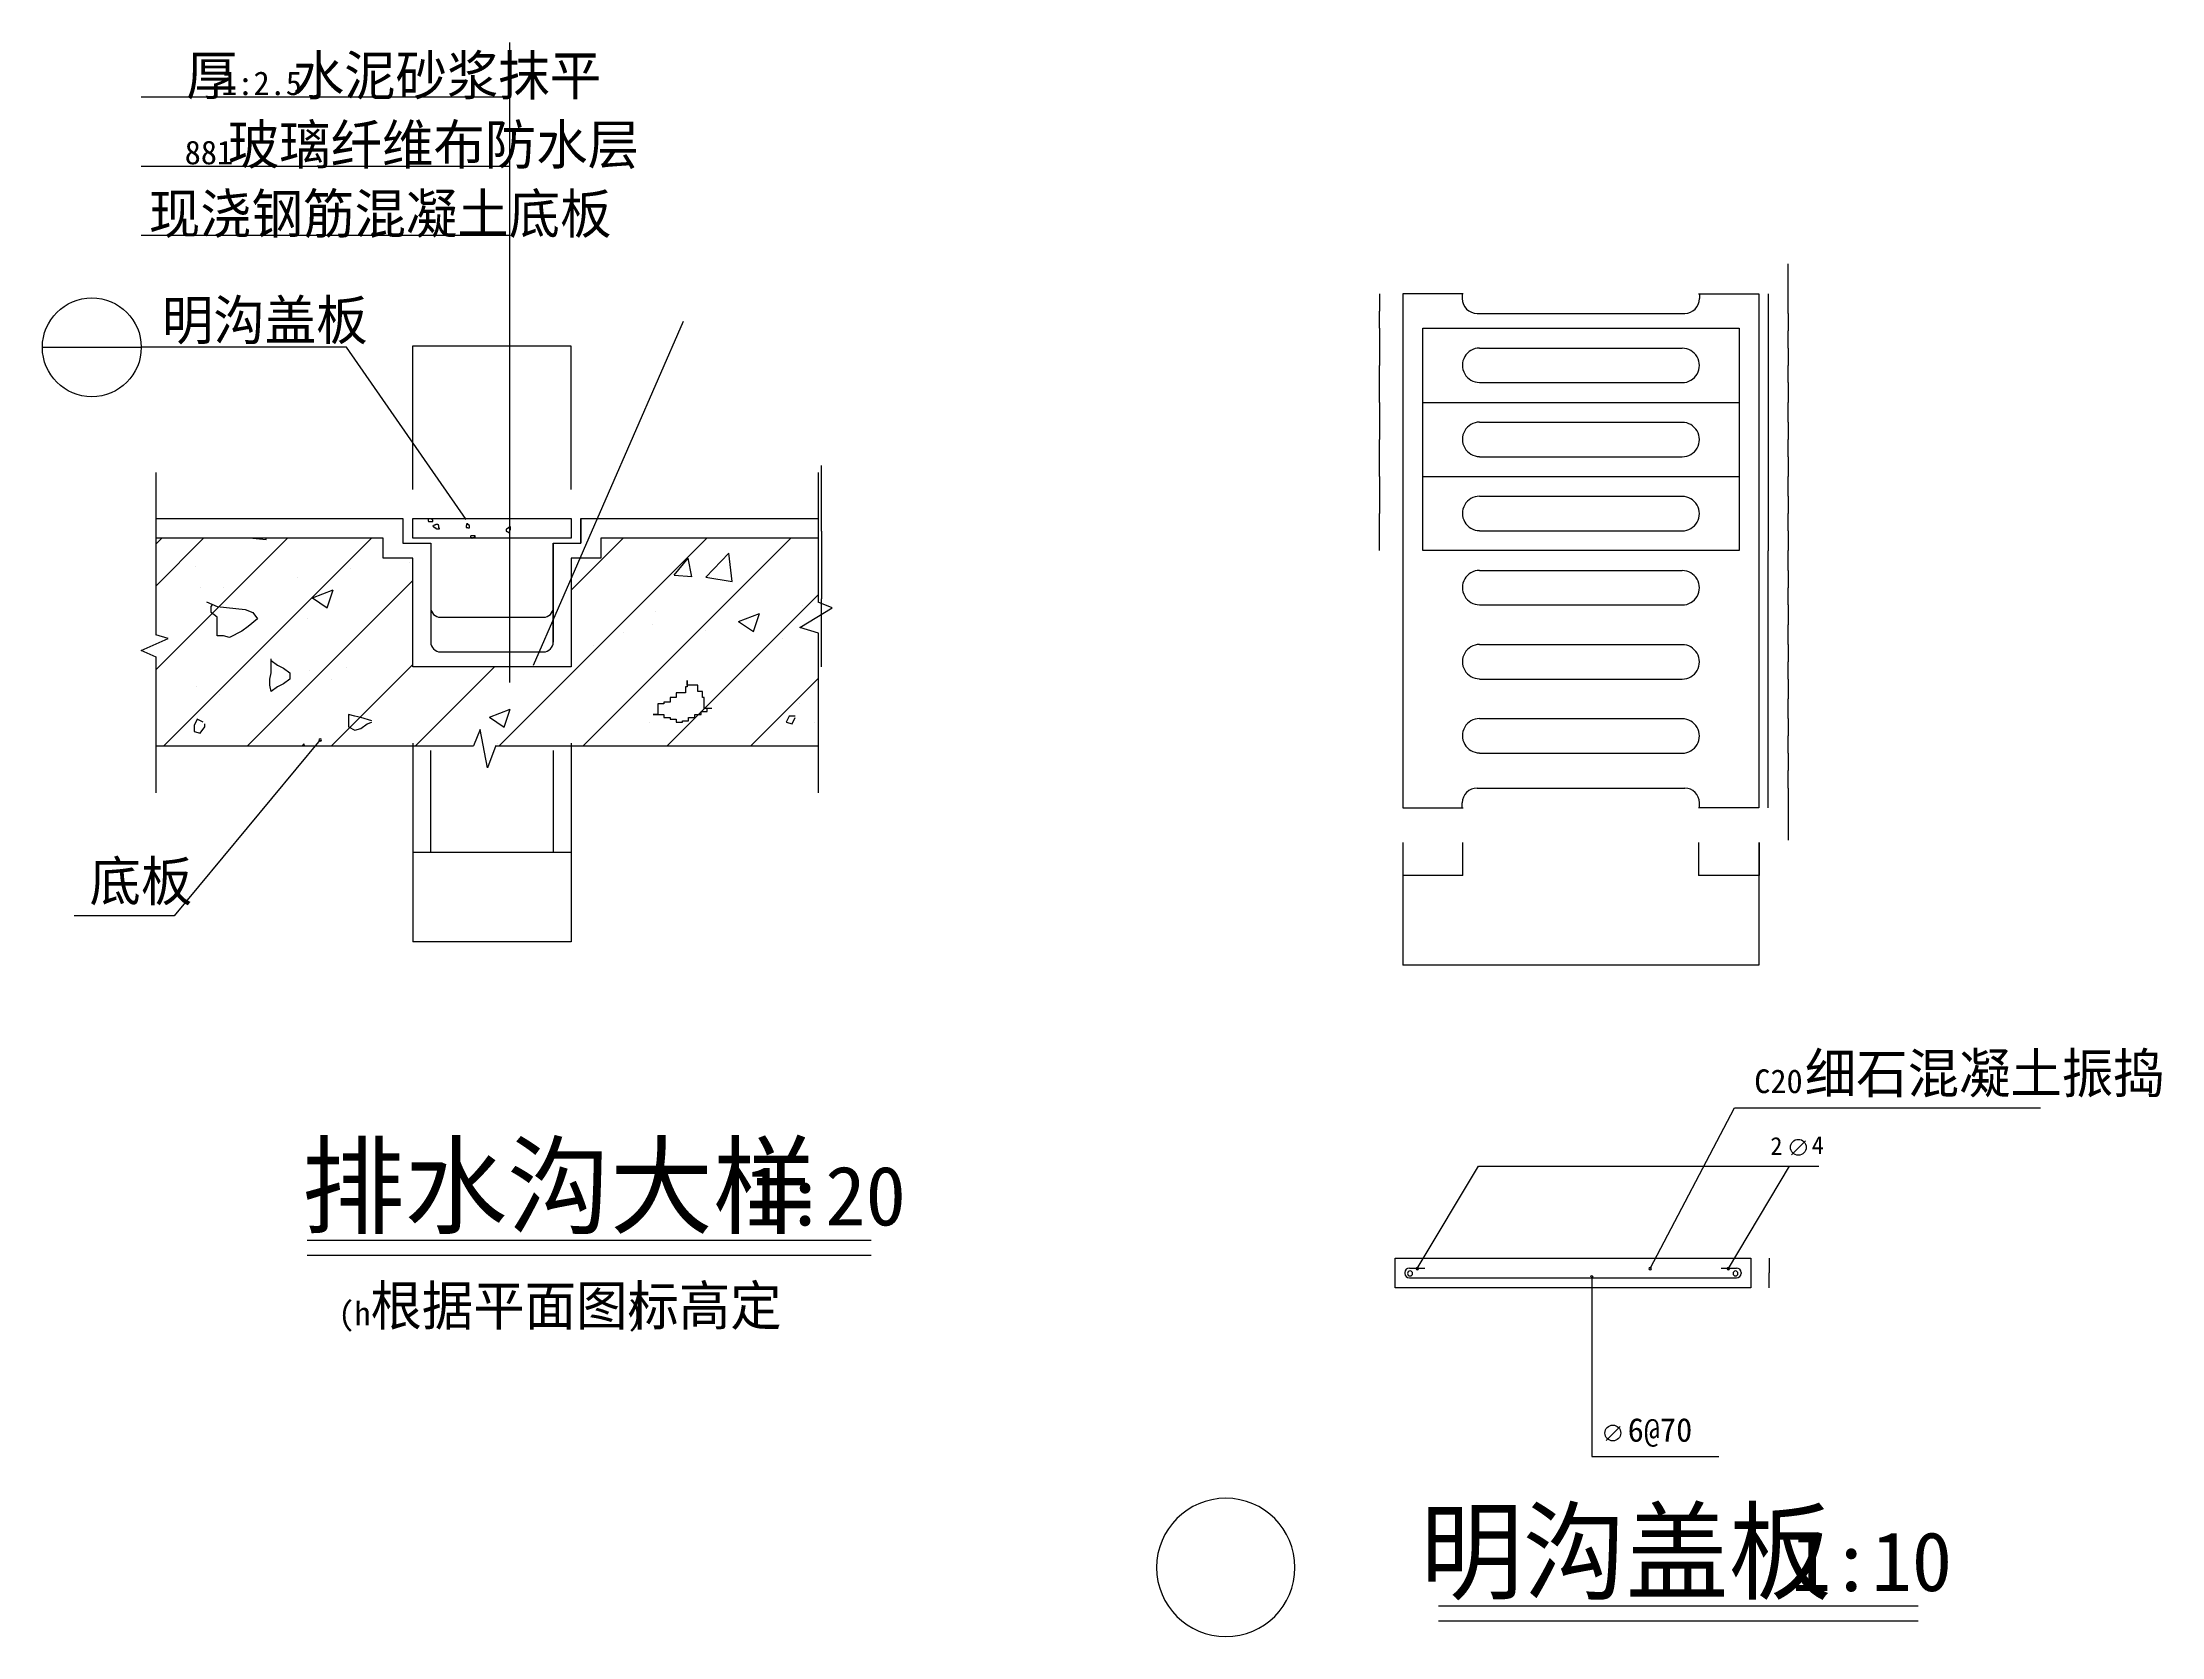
# Model space of a CAD drawing. Header units: metres. Extents: x 7827 to 29265, y -1420 to 14715.
import ezdxf

# ---------------------------------------------------------------- set-up
doc = ezdxf.new("R2010")
doc.units = ezdxf.units.M
doc.layers.add('PUB_DIM', color=3, linetype='Continuous')
doc.dimstyles.get("Standard").update_dxf_attribs({"dimtxt": 2.5, "dimasz": 2.5, "dimexe": 1.25, "dimexo": 0.625, "dimtad": 1, "dimcen": 2.5, "dimazin": 3, "dimtfac": 1, "dimtmove": 0, "dimatfit": 3})

# ---------------------------------------------------------------- blocks, each defined once
blk = doc.blocks.new('_DOT')
blk.add_lwpolyline([(-0.05, 0, 1), (0.05, 0, 1)], format="xyb", close=True)
blk = doc.blocks.new('_INDEX')
blk.add_line((-0.5, 0), (0.5, 0))
blk.add_circle((0, 0), 0.5)
blk = doc.blocks.new('_INDEX1')
blk.add_lwpolyline([(-0.5, 0, 1), (0.5, 0, 1)], format="xyb", close=True)
blk = doc.blocks.new('*D1')
for p, q in [((21354.31, 12170.88), (21354.31, 11995.88)), ((21354.06, 11995.88), (21353.81, 11995.88)), ((21354.31, 11820.88), (21354.31, 11995.88)), ((21354.31, 11995.88), (21354.31, 11995.88)), ((21354.56, 11995.88), (21354.81, 11995.88))]:
    blk.add_line(p, q)
at = {"layer": 'Defpoints'}
for p in [(21354.31, 12170.88), (21354.31, 11995.88), (21354.31, 11820.88)]:
    blk.add_point(p, dxfattribs=at)
at = {"layer": 'PUB_DIM', "insert": (21354.31, 11997.005), "char_height": 1, "attachment_point": 5}
blk.add_mtext('35', dxfattribs=at)
blk = doc.blocks.new('*D2')
for p, q in [((21354.31, 11820.88), (21354.31, 11445.88)), ((21354.06, 11445.88), (21353.81, 11445.88)), ((21354.31, 11070.88), (21354.31, 11445.88)), ((21354.31, 11445.88), (21354.31, 11445.88)), ((21354.56, 11445.88), (21354.81, 11445.88))]:
    blk.add_line(p, q)
at = {"layer": 'Defpoints'}
for p in [(21354.31, 11820.88), (21354.31, 11445.88), (21354.31, 11070.88)]:
    blk.add_point(p, dxfattribs=at)
at = {"layer": 'PUB_DIM', "insert": (21354.31, 11447.005), "char_height": 1, "attachment_point": 5}
blk.add_mtext('70', dxfattribs=at)
blk = doc.blocks.new('*D3')
for p, q in [((21354.31, 11070.88), (21354.31, 10695.88)), ((21354.06, 10695.88), (21353.81, 10695.88)), ((21354.31, 10320.88), (21354.31, 10695.88)), ((21354.31, 10695.88), (21354.31, 10695.88)), ((21354.56, 10695.88), (21354.81, 10695.88))]:
    blk.add_line(p, q)
at = {"layer": 'Defpoints'}
for p in [(21354.31, 11070.88), (21354.31, 10695.88), (21354.31, 10320.88)]:
    blk.add_point(p, dxfattribs=at)
at = {"layer": 'PUB_DIM', "insert": (21354.31, 10697.005), "char_height": 1, "attachment_point": 5}
blk.add_mtext('70', dxfattribs=at)
blk = doc.blocks.new('*D4')
for p, q in [((21354.31, 10320.88), (21354.31, 9945.88)), ((21354.06, 9945.88), (21353.81, 9945.88)), ((21354.31, 9570.88), (21354.31, 9945.88)), ((21354.31, 9945.88), (21354.31, 9945.88)), ((21354.56, 9945.88), (21354.81, 9945.88))]:
    blk.add_line(p, q)
at = {"layer": 'Defpoints'}
for p in [(21354.31, 10320.88), (21354.31, 9945.88), (21354.31, 9570.88)]:
    blk.add_point(p, dxfattribs=at)
at = {"layer": 'PUB_DIM', "insert": (21354.31, 9947.005), "char_height": 1, "attachment_point": 5}
blk.add_mtext('70', dxfattribs=at)
blk = doc.blocks.new('*D5')
for p, q in [((15706.92, 9769.5), (15706.92, 9083)), ((15706.67, 9083), (15706.42, 9083)), ((15706.92, 8396.5), (15706.92, 9083)), ((15706.92, 9083), (15706.92, 9083)), ((15707.17, 9083), (15707.42, 9083))]:
    blk.add_line(p, q)
at = {"layer": 'Defpoints'}
for p in [(15706.92, 9769.5), (15706.92, 9083), (15706.92, 8396.5)]:
    blk.add_point(p, dxfattribs=at)
at = {"layer": 'PUB_DIM', "insert": (15706.92, 9084.125), "char_height": 1, "attachment_point": 5}
blk.add_mtext('h', dxfattribs=at)
blk = doc.blocks.new('*D6')
for p, q in [((11574.76, 7621.1), (11574.76, 5611.5)), ((13174.76, 7621.1), (13174.76, 5611.5)), ((12373.26, 5611.5), (11574.51, 5611.5)), ((13175.01, 5611.5), (12376.26, 5611.5))]:
    blk.add_line(p, q)
at = {"layer": 'Defpoints'}
for p in [(11574.76, 7621.1), (13174.76, 7621.1), (13174.76, 5611.5)]:
    blk.add_point(p, dxfattribs=at)
at = {"layer": 'PUB_DIM', "insert": (12374.76, 5611.5), "char_height": 1, "attachment_point": 5}
blk.add_mtext('300', dxfattribs=at)
blk = doc.blocks.new('*D7')
for p, q in [((11574.76, 7547.43), (11574.76, 6516.25)), ((11754.76, 7547.43), (11754.76, 6516.25)), ((11663.76, 6516.25), (11574.51, 6516.25)), ((11755.01, 6516.25), (11665.76, 6516.25))]:
    blk.add_line(p, q)
at = {"layer": 'Defpoints'}
for p in [(11574.76, 7547.43), (11754.76, 7547.43), (11754.76, 6516.25)]:
    blk.add_point(p, dxfattribs=at)
at = {"layer": 'PUB_DIM', "insert": (11664.76, 6516.25), "char_height": 1, "attachment_point": 5}
blk.add_mtext('20', dxfattribs=at)
blk = doc.blocks.new('*D8')
for p, q in [((11754.76, 7547.43), (11754.76, 6516.25)), ((12994.76, 7547.43), (12994.76, 6516.25)), ((12373.26, 6516.25), (11754.51, 6516.25)), ((12995.01, 6516.25), (12376.26, 6516.25))]:
    blk.add_line(p, q)
at = {"layer": 'Defpoints'}
for p in [(11754.76, 7547.43), (12994.76, 7547.43), (12994.76, 6516.25)]:
    blk.add_point(p, dxfattribs=at)
at = {"layer": 'PUB_DIM', "insert": (12374.76, 6516.25), "char_height": 1, "attachment_point": 5}
blk.add_mtext('260', dxfattribs=at)
blk = doc.blocks.new('*D9')
for p, q in [((12994.76, 7547.43), (12994.76, 6516.25)), ((13174.76, 7547.43), (13174.76, 6516.25)), ((13083.76, 6516.25), (12994.51, 6516.25)), ((13175.01, 6516.25), (13085.76, 6516.25))]:
    blk.add_line(p, q)
at = {"layer": 'Defpoints'}
for p in [(12994.76, 7547.43), (13174.76, 7547.43), (13174.76, 6516.25)]:
    blk.add_point(p, dxfattribs=at)
at = {"layer": 'PUB_DIM', "insert": (13084.76, 6516.25), "char_height": 1, "attachment_point": 5}
blk.add_mtext('20', dxfattribs=at)
blk = doc.blocks.new('*D10')
for p, q in [((11574.61, 10189.76), (11574.61, 11643.15)), ((11574.86, 11643.15), (12373.11, 11643.15)), ((12376.11, 11643.15), (13174.36, 11643.15)), ((13174.61, 10189.76), (13174.61, 11643.15))]:
    blk.add_line(p, q)
at = {"layer": 'Defpoints'}
for p in [(11574.61, 11643.15), (11574.61, 10189.76), (13174.61, 10189.76)]:
    blk.add_point(p, dxfattribs=at)
at = {"layer": 'PUB_DIM', "insert": (12374.61, 11643.15), "char_height": 1, "attachment_point": 5}
blk.add_mtext('360', dxfattribs=at)
blk = doc.blocks.new('*D11')
for p, q in [((15706.67, 10434.22), (15706.42, 10434.22)), ((15706.92, 9896.5), (15706.92, 10434.22)), ((15706.92, 9769.5), (15706.92, 10434.22)), ((15706.92, 10434.22), (15706.92, 10434.22)), ((15707.17, 10434.22), (15707.42, 10434.22))]:
    blk.add_line(p, q)
at = {"layer": 'Defpoints'}
for p in [(15706.92, 10434.22), (15706.92, 9896.5), (15706.92, 9769.5)]:
    blk.add_point(p, dxfattribs=at)
at = {"layer": 'PUB_DIM', "insert": (15706.92, 10435.345), "char_height": 1, "attachment_point": 5}
blk.add_mtext('30', dxfattribs=at)
blk = doc.blocks.new('*D12')
for p, q in [((25283.8, 12170.88), (25283.8, 9569.38)), ((25283.55, 9569.38), (25283.3, 9569.38)), ((25283.8, 6967.88), (25283.8, 9569.38)), ((25283.8, 9569.38), (25283.8, 9569.38)), ((25284.05, 9569.38), (25284.3, 9569.38))]:
    blk.add_line(p, q)
at = {"layer": 'Defpoints'}
for p in [(25283.8, 12170.88), (25283.8, 9569.38), (25283.8, 6967.88)]:
    blk.add_point(p, dxfattribs=at)
at = {"layer": 'PUB_DIM', "insert": (25283.8, 9570.505), "char_height": 1, "attachment_point": 5}
blk.add_mtext('490', dxfattribs=at)
blk = doc.blocks.new('*D13')
for p, q in [((25488.22, 9020.88), (25488.22, 8820.88)), ((25487.97, 8820.88), (25487.72, 8820.88)), ((25488.22, 8620.88), (25488.22, 8820.88)), ((25488.22, 8820.88), (25488.22, 8820.88)), ((25488.47, 8820.88), (25488.72, 8820.88))]:
    blk.add_line(p, q)
at = {"layer": 'Defpoints'}
for p in [(25488.22, 9020.88), (25488.22, 8820.88), (25488.22, 8620.88)]:
    blk.add_point(p, dxfattribs=at)
at = {"layer": 'PUB_DIM', "insert": (25488.22, 8822.005), "char_height": 1, "attachment_point": 5}
blk.add_mtext('40', dxfattribs=at)
blk = doc.blocks.new('*D14')
for p, q in [((25488.22, 9370.88), (25488.22, 9195.88)), ((25487.97, 9195.88), (25487.72, 9195.88)), ((25488.22, 9020.88), (25488.22, 9195.88)), ((25488.22, 9195.88), (25488.22, 9195.88)), ((25488.47, 9195.88), (25488.72, 9195.88))]:
    blk.add_line(p, q)
at = {"layer": 'Defpoints'}
for p in [(25488.22, 9370.88), (25488.22, 9195.88), (25488.22, 9020.88)]:
    blk.add_point(p, dxfattribs=at)
at = {"layer": 'PUB_DIM', "insert": (25488.22, 9197.005), "char_height": 1, "attachment_point": 5}
blk.add_mtext('30', dxfattribs=at)
blk = doc.blocks.new('*D15')
for p, q in [((25488.22, 7167.88), (25488.22, 6641.41)), ((25488.22, 6967.88), (25488.22, 6641.41)), ((25487.97, 6641.41), (25487.72, 6641.41)), ((25488.22, 6641.41), (25488.22, 6641.41)), ((25488.47, 6641.41), (25488.72, 6641.41))]:
    blk.add_line(p, q)
at = {"layer": 'Defpoints'}
for p in [(25488.22, 7167.88), (25488.22, 6967.88), (25488.22, 6641.41)]:
    blk.add_point(p, dxfattribs=at)
at = {"layer": 'PUB_DIM', "insert": (25488.22, 6642.535), "char_height": 1, "attachment_point": 5}
blk.add_mtext('15', dxfattribs=at)
blk = doc.blocks.new('*D16')
for p, q in [((25488.22, 7520.88), (25488.22, 7344.38)), ((25487.97, 7344.38), (25487.72, 7344.38)), ((25488.22, 7167.88), (25488.22, 7344.38)), ((25488.22, 7344.38), (25488.22, 7344.38)), ((25488.47, 7344.38), (25488.72, 7344.38))]:
    blk.add_line(p, q)
at = {"layer": 'Defpoints'}
for p in [(25488.22, 7520.88), (25488.22, 7344.38), (25488.22, 7167.88)]:
    blk.add_point(p, dxfattribs=at)
at = {"layer": 'PUB_DIM', "insert": (25488.22, 7345.505), "char_height": 1, "attachment_point": 5}
blk.add_mtext('40', dxfattribs=at)
blk = doc.blocks.new('*D17')
for p, q in [((25488.22, 7870.88), (25488.22, 7695.88)), ((25487.97, 7695.88), (25487.72, 7695.88)), ((25488.22, 7520.88), (25488.22, 7695.88)), ((25488.22, 7695.88), (25488.22, 7695.88)), ((25488.47, 7695.88), (25488.72, 7695.88))]:
    blk.add_line(p, q)
at = {"layer": 'Defpoints'}
for p in [(25488.22, 7870.88), (25488.22, 7695.88), (25488.22, 7520.88)]:
    blk.add_point(p, dxfattribs=at)
at = {"layer": 'PUB_DIM', "insert": (25488.22, 7697.005), "char_height": 1, "attachment_point": 5}
blk.add_mtext('30', dxfattribs=at)
blk = doc.blocks.new('*D18')
for p, q in [((25488.22, 8270.88), (25488.22, 8070.88)), ((25487.97, 8070.88), (25487.72, 8070.88)), ((25488.22, 7870.88), (25488.22, 8070.88)), ((25488.22, 8070.88), (25488.22, 8070.88)), ((25488.47, 8070.88), (25488.72, 8070.88))]:
    blk.add_line(p, q)
at = {"layer": 'Defpoints'}
for p in [(25488.22, 8270.88), (25488.22, 8070.88), (25488.22, 7870.88)]:
    blk.add_point(p, dxfattribs=at)
at = {"layer": 'PUB_DIM', "insert": (25488.22, 8072.005), "char_height": 1, "attachment_point": 5}
blk.add_mtext('40', dxfattribs=at)
blk = doc.blocks.new('*D19')
for p, q in [((25488.22, 8620.88), (25488.22, 8445.88)), ((25487.97, 8445.88), (25487.72, 8445.88)), ((25488.22, 8270.88), (25488.22, 8445.88)), ((25488.22, 8445.88), (25488.22, 8445.88)), ((25488.47, 8445.88), (25488.72, 8445.88))]:
    blk.add_line(p, q)
at = {"layer": 'Defpoints'}
for p in [(25488.22, 8620.88), (25488.22, 8445.88), (25488.22, 8270.88)]:
    blk.add_point(p, dxfattribs=at)
at = {"layer": 'PUB_DIM', "insert": (25488.22, 8447.005), "char_height": 1, "attachment_point": 5}
blk.add_mtext('30', dxfattribs=at)
blk = doc.blocks.new('*D20')
for p, q in [((21590.45, 6618.71), (21590.45, 5375.2)), ((25190.45, 6618.71), (25190.45, 5375.2)), ((23388.95, 5375.2), (21590.2, 5375.2)), ((25190.7, 5375.2), (23391.95, 5375.2))]:
    blk.add_line(p, q)
at = {"layer": 'Defpoints'}
for p in [(21590.45, 6618.71), (25190.45, 6618.71), (25190.45, 5375.2)]:
    blk.add_point(p, dxfattribs=at)
at = {"layer": 'PUB_DIM', "insert": (23390.45, 5375.2), "char_height": 1, "attachment_point": 5}
blk.add_mtext('360', dxfattribs=at)
blk = doc.blocks.new('*D21')
for p, q in [((21590.45, 6618.71), (21590.45, 6283.14)), ((22194.45, 6618.71), (22194.45, 6283.14)), ((21891.45, 6283.14), (21590.2, 6283.14)), ((22194.7, 6283.14), (21893.45, 6283.14))]:
    blk.add_line(p, q)
at = {"layer": 'Defpoints'}
for p in [(21590.45, 6618.71), (22194.45, 6618.71), (22194.45, 6283.14)]:
    blk.add_point(p, dxfattribs=at)
at = {"layer": 'PUB_DIM', "insert": (21892.45, 6283.14), "char_height": 1, "attachment_point": 5}
blk.add_mtext('60', dxfattribs=at)
blk = doc.blocks.new('*D22')
for p, q in [((24579.45, 6618.71), (24579.45, 6283.14)), ((25192.45, 6618.71), (25192.45, 6283.14)), ((24884.95, 6283.14), (24579.2, 6283.14)), ((25192.7, 6283.14), (24886.95, 6283.14))]:
    blk.add_line(p, q)
at = {"layer": 'Defpoints'}
for p in [(24579.45, 6618.71), (25192.45, 6618.71), (25192.45, 6283.14)]:
    blk.add_point(p, dxfattribs=at)
at = {"layer": 'PUB_DIM', "insert": (24885.95, 6283.14), "char_height": 1, "attachment_point": 5}
blk.add_mtext('60', dxfattribs=at)
blk = doc.blocks.new('*D23')
for p, q in [((25488.22, 9770.88), (25488.22, 9570.88)), ((25487.97, 9570.88), (25487.72, 9570.88)), ((25488.22, 9370.88), (25488.22, 9570.88)), ((25488.22, 9570.88), (25488.22, 9570.88)), ((25488.47, 9570.88), (25488.72, 9570.88))]:
    blk.add_line(p, q)
at = {"layer": 'Defpoints'}
for p in [(25488.22, 9770.88), (25488.22, 9570.88), (25488.22, 9370.88)]:
    blk.add_point(p, dxfattribs=at)
at = {"layer": 'PUB_DIM', "insert": (25488.22, 9572.005), "char_height": 1, "attachment_point": 5}
blk.add_mtext('40', dxfattribs=at)
blk = doc.blocks.new('*D24')
for p, q in [((25488.22, 10120.88), (25488.22, 9945.88)), ((25487.97, 9945.88), (25487.72, 9945.88)), ((25488.22, 9770.88), (25488.22, 9945.88)), ((25488.22, 9945.88), (25488.22, 9945.88)), ((25488.47, 9945.88), (25488.72, 9945.88))]:
    blk.add_line(p, q)
at = {"layer": 'Defpoints'}
for p in [(25488.22, 10120.88), (25488.22, 9945.88), (25488.22, 9770.88)]:
    blk.add_point(p, dxfattribs=at)
at = {"layer": 'PUB_DIM', "insert": (25488.22, 9947.005), "char_height": 1, "attachment_point": 5}
blk.add_mtext('30', dxfattribs=at)
blk = doc.blocks.new('*D25')
for p, q in [((25488.22, 10520.88), (25488.22, 10320.88)), ((25487.97, 10320.88), (25487.72, 10320.88)), ((25488.22, 10120.88), (25488.22, 10320.88)), ((25488.22, 10320.88), (25488.22, 10320.88)), ((25488.47, 10320.88), (25488.72, 10320.88))]:
    blk.add_line(p, q)
at = {"layer": 'Defpoints'}
for p in [(25488.22, 10520.88), (25488.22, 10320.88), (25488.22, 10120.88)]:
    blk.add_point(p, dxfattribs=at)
at = {"layer": 'PUB_DIM', "insert": (25488.22, 10322.005), "char_height": 1, "attachment_point": 5}
blk.add_mtext('40', dxfattribs=at)
blk = doc.blocks.new('*D26')
for p, q in [((25488.22, 10870.88), (25488.22, 10695.88)), ((25487.97, 10695.88), (25487.72, 10695.88)), ((25488.22, 10520.88), (25488.22, 10695.88)), ((25488.22, 10695.88), (25488.22, 10695.88)), ((25488.47, 10695.88), (25488.72, 10695.88))]:
    blk.add_line(p, q)
at = {"layer": 'Defpoints'}
for p in [(25488.22, 10870.88), (25488.22, 10695.88), (25488.22, 10520.88)]:
    blk.add_point(p, dxfattribs=at)
at = {"layer": 'PUB_DIM', "insert": (25488.22, 10697.005), "char_height": 1, "attachment_point": 5}
blk.add_mtext('30', dxfattribs=at)
blk = doc.blocks.new('*D27')
for p, q in [((25488.22, 11270.88), (25488.22, 11070.88)), ((25487.97, 11070.88), (25487.72, 11070.88)), ((25488.22, 10870.88), (25488.22, 11070.88)), ((25488.22, 11070.88), (25488.22, 11070.88)), ((25488.47, 11070.88), (25488.72, 11070.88))]:
    blk.add_line(p, q)
at = {"layer": 'Defpoints'}
for p in [(25488.22, 11270.88), (25488.22, 11070.88), (25488.22, 10870.88)]:
    blk.add_point(p, dxfattribs=at)
at = {"layer": 'PUB_DIM', "insert": (25488.22, 11072.005), "char_height": 1, "attachment_point": 5}
blk.add_mtext('40', dxfattribs=at)
blk = doc.blocks.new('*D28')
for p, q in [((25488.22, 11620.88), (25488.22, 11445.88)), ((25487.97, 11445.88), (25487.72, 11445.88)), ((25488.22, 11270.88), (25488.22, 11445.88)), ((25488.22, 11445.88), (25488.22, 11445.88)), ((25488.47, 11445.88), (25488.72, 11445.88))]:
    blk.add_line(p, q)
at = {"layer": 'Defpoints'}
for p in [(25488.22, 11620.88), (25488.22, 11445.88), (25488.22, 11270.88)]:
    blk.add_point(p, dxfattribs=at)
at = {"layer": 'PUB_DIM', "insert": (25488.22, 11447.005), "char_height": 1, "attachment_point": 5}
blk.add_mtext('30', dxfattribs=at)
blk = doc.blocks.new('*D29')
for p, q in [((25487.97, 11795.88), (25487.72, 11795.88)), ((25488.22, 11970.88), (25488.22, 11795.88)), ((25488.22, 11620.88), (25488.22, 11795.88)), ((25488.22, 11795.88), (25488.22, 11795.88)), ((25488.47, 11795.88), (25488.72, 11795.88))]:
    blk.add_line(p, q)
at = {"layer": 'Defpoints'}
for p in [(25488.22, 11970.88), (25488.22, 11795.88), (25488.22, 11620.88)]:
    blk.add_point(p, dxfattribs=at)
at = {"layer": 'PUB_DIM', "insert": (25488.22, 11797.005), "char_height": 1, "attachment_point": 5}
blk.add_mtext('40', dxfattribs=at)
blk = doc.blocks.new('*D30')
for p, q in [((25487.97, 12474.96), (25487.72, 12474.96)), ((25488.22, 12170.88), (25488.22, 12474.96)), ((25488.22, 11970.88), (25488.22, 12474.96)), ((25488.22, 12474.96), (25488.22, 12474.96)), ((25488.47, 12474.96), (25488.72, 12474.96))]:
    blk.add_line(p, q)
at = {"layer": 'Defpoints'}
for p in [(25488.22, 12474.96), (25488.22, 12170.88), (25488.22, 11970.88)]:
    blk.add_point(p, dxfattribs=at)
at = {"layer": 'PUB_DIM', "insert": (25488.22, 12476.085), "char_height": 1, "attachment_point": 5}
blk.add_mtext('15', dxfattribs=at)
blk = doc.blocks.new('*D31')
for p, q in [((25295.96, 2410.42), (25295.96, 2260.42)), ((25295.71, 2260.42), (25295.46, 2260.42)), ((25295.96, 2110.42), (25295.96, 2260.42)), ((25295.96, 2260.42), (25295.96, 2260.42)), ((25296.21, 2260.42), (25296.46, 2260.42))]:
    blk.add_line(p, q)
at = {"layer": 'Defpoints'}
for p in [(25295.96, 2410.42), (25295.96, 2260.42), (25295.96, 2110.42)]:
    blk.add_point(p, dxfattribs=at)
at = {"layer": 'PUB_DIM', "insert": (25295.96, 2261.545), "char_height": 1, "attachment_point": 5}
blk.add_mtext('80', dxfattribs=at)

msp = doc.modelspace()

# ---------------------------------------------------------------- linework, layer by layer
for p, q in [((12557.16, 8235.19), (12557.16, 14714.86)), ((8826.36, 14162.43), (12557.06, 14162.43)), ((8826.36, 13462.43), (12557.06, 13462.43)), ((8826.36, 12762.43), (12557.06, 12762.43)), ((8974.88, 10363.01), (8974.88, 8720.08)), ((15674.88, 10363.01), (15674.88, 9048.62)), ((11729.04, 9897.21), (11729.04, 9870.8)), ((11729.04, 9870.8), (11733.45, 9870.8)), ((11733.45, 9870.8), (11733.45, 9866.39)), ((11733.45, 9866.39), (11777.5, 9866.39)), ((11751.07, 9892.81), (11751.07, 9897.21)), ((11759.88, 9892.81), (11751.07, 9892.81)), ((11759.88, 9888.41), (11759.88, 9892.81)), ((11773.1, 9888.41), (11759.88, 9888.41)), ((11773.1, 9884), (11773.1, 9888.41)), ((11777.5, 9884), (11773.1, 9884)), ((11777.5, 9866.39), (11777.5, 9884)), ((8974.88, 8364.42), (10306.5, 9696.05)), ((8974.88, 9212.95), (9457.98, 9696.05)), ((8974.88, 9637.22), (9033.71, 9696.05)), ((9055.03, 7596.05), (11155.03, 9696.05)), ((9954.88, 9696.05), (10092.27, 9684.03)), ((10092.27, 9684), (10090.05, 9696.05)), ((11777.5, 9822.37), (11786.31, 9822.37)), ((11777.5, 9817.97), (11777.5, 9822.37)), ((11781.91, 9813.57), (11781.91, 9817.97)), ((11786.31, 9813.57), (11781.91, 9813.57)), ((11786.31, 9826.77), (11790.72, 9826.77)), ((11786.31, 9822.37), (11786.31, 9826.77)), ((11786.31, 9809.16), (11786.31, 9813.57)), ((11790.72, 9809.16), (11786.31, 9809.16)), ((11790.72, 9831.17), (11799.53, 9831.17)), ((11790.72, 9826.77), (11790.72, 9831.17)), ((11790.72, 9804.76), (11790.72, 9809.16)), ((11795.13, 9804.76), (11790.72, 9804.76)), ((11795.13, 9800.36), (11795.13, 9804.76)), ((11803.94, 9800.36), (11795.13, 9800.36)), ((11799.53, 9835.58), (11808.34, 9835.58)), ((11799.53, 9831.17), (11799.53, 9835.58)), ((11803.94, 9795.96), (11803.94, 9800.36)), ((11812.75, 9795.96), (11803.94, 9795.96)), ((11808.34, 9839.98), (11825.96, 9839.98)), ((11808.34, 9835.58), (11808.34, 9839.98)), ((11812.75, 9787.15), (11812.75, 9795.96)), ((11839.18, 9787.15), (11812.75, 9787.15)), ((11825.96, 9839.98), (11825.96, 9835.58)), ((11825.96, 9835.58), (11830.37, 9835.58)), ((11830.37, 9835.58), (11830.37, 9826.77)), ((11830.37, 9826.77), (11834.77, 9826.77)), ((11834.77, 9826.77), (11834.77, 9800.36)), ((11834.77, 9800.36), (11839.18, 9800.36)), ((11839.18, 9800.36), (11839.18, 9787.15)), ((12112.31, 9826.77), (12112.31, 9804.76)), ((12116.72, 9826.77), (12112.31, 9826.77)), ((12112.31, 9804.76), (12129.93, 9804.76)), ((12116.72, 9839.98), (12116.72, 9826.77)), ((12121.12, 9839.98), (12116.72, 9839.98)), ((12121.12, 9844.38), (12129.93, 9844.38)), ((12121.12, 9844.38), (12121.12, 9839.98)), ((12125.53, 9844.38), (12125.53, 9848.78)), ((12129.93, 9839.98), (12129.93, 9844.38)), ((12134.34, 9839.98), (12129.93, 9839.98)), ((12129.93, 9804.76), (12129.93, 9800.36)), ((12129.93, 9800.36), (12147.55, 9800.36)), ((12134.34, 9831.17), (12134.34, 9839.98)), ((12143.15, 9831.17), (12134.34, 9831.17)), ((12143.15, 9826.77), (12143.15, 9831.17)), ((12147.55, 9826.77), (12143.15, 9826.77)), ((12147.55, 9800.36), (12147.55, 9826.77)), ((12160.77, 9721.11), (12165.18, 9721.11)), ((12160.77, 9699.1), (12160.77, 9721.11)), ((12169.58, 9699.1), (12160.77, 9699.1)), ((12165.18, 9725.52), (12200.42, 9725.52)), ((12165.18, 9721.11), (12165.18, 9725.52)), ((12169.58, 9694.7), (12169.58, 9699.1)), ((12173.99, 9694.7), (12169.58, 9694.7)), ((12178.39, 9699.1), (12178.39, 9694.7)), ((12191.61, 9699.1), (12178.39, 9699.1)), ((12191.61, 9703.5), (12191.61, 9699.1)), ((12196.01, 9703.5), (12191.61, 9703.5)), ((12196.01, 9707.91), (12196.01, 9703.5)), ((12200.42, 9707.91), (12196.01, 9707.91)), ((12200.42, 9725.52), (12200.42, 9707.91)), ((12449.15, 7596.05), (14549.15, 9696.05)), ((12517.61, 9787.15), (12517.61, 9769.54)), ((12526.42, 9787.15), (12517.61, 9787.15)), ((12517.61, 9769.54), (12526.42, 9769.54)), ((12526.42, 9791.55), (12526.42, 9787.15)), ((12530.82, 9791.55), (12526.42, 9791.55)), ((12526.42, 9769.54), (12526.42, 9765.14)), ((12526.42, 9765.14), (12530.82, 9765.14)), ((12530.82, 9795.96), (12530.82, 9791.55)), ((12535.23, 9795.96), (12530.82, 9795.96)), ((12530.82, 9765.14), (12530.82, 9760.74)), ((12530.82, 9760.74), (12539.63, 9760.74)), ((12535.23, 9800.36), (12535.23, 9795.96)), ((12544.04, 9800.36), (12535.23, 9800.36)), ((12539.63, 9760.74), (12539.63, 9756.33)), ((12539.63, 9756.33), (12544.04, 9756.33)), ((12544.04, 9809.16), (12544.04, 9800.36)), ((12566.06, 9809.16), (12544.04, 9809.16)), ((12544.04, 9756.33), (12544.04, 9751.93)), ((12544.04, 9751.93), (12552.85, 9751.93)), ((12552.85, 9756.33), (12557.25, 9756.33)), ((12552.85, 9751.93), (12552.85, 9756.33)), ((12557.25, 9782.75), (12561.66, 9782.75)), ((12557.25, 9756.33), (12557.25, 9782.75)), ((12561.66, 9782.75), (12561.66, 9804.76)), ((13174.88, 9170.31), (13700.62, 9696.05)), ((13297.67, 7596.05), (15397.67, 9696.05)), ((11542.94, 9448.59), (11542.94, 9448.59)), ((14216.52, 9323.2), (14361.15, 9495.56)), ((14395.83, 9307.48), (14361.14, 9495.53)), ((14538.84, 9301.41), (14772.5, 9544.94)), ((14805.64, 9260.01), (14772.5, 9544.91)), ((9380.47, 9407.94), (9380.47, 9407.94)), ((9903.56, 7596.05), (11574.88, 9267.37)), ((10406.75, 9299.01), (10406.75, 9299.01)), ((10940.8, 9388.94), (10940.8, 9388.94)), ((14216.52, 9323.2), (14395.84, 9307.52)), ((14538.84, 9301.41), (14805.65, 9260.03)), ((9425.48, 9196.89), (9425.48, 9196.89)), ((9485.87, 9052.64), (9595.33, 9005.76)), ((9532.78, 9005.76), (9548.42, 9021.39)), ((9532.78, 8943.25), (9532.78, 9005.76)), ((9595.33, 9005.76), (9876.78, 8974.51)), ((9655.73, 9200.13), (9655.73, 9200.13)), ((10559.04, 9093.38), (10769.09, 9174.02)), ((10559.04, 9093.38), (10708.27, 8992.73)), ((10708.26, 8992.7), (10769.09, 9173.99)), ((14146.2, 7596.05), (15674.88, 9124.73)), ((15518.11, 9018.48), (15518.11, 9018.48)), ((15816.28, 8992.84), (15674.02, 9048.96)), ((9595.33, 8896.38), (9532.78, 8943.25)), ((9595.33, 8708.86), (9595.33, 8896.38)), ((9908.06, 8802.62), (9845.51, 8755.74)), ((9876.78, 8974.51), (9954.97, 8943.25)), ((10001.88, 8880.75), (9908.06, 8802.62)), ((9954.97, 8943.25), (10001.88, 8880.75)), ((10506.2, 8882.2), (10506.2, 8882.2)), ((14002.8, 8826.42), (14002.8, 8826.42)), ((14025.32, 8958.71), (14025.32, 8958.71)), ((14870.43, 8853.12), (15080.48, 8933.75)), ((14870.43, 8853.12), (15019.65, 8752.47)), ((15019.65, 8752.43), (15080.48, 8933.72)), ((15490.58, 8794.56), (15816.28, 8992.84)), ((15677.76, 8734.7), (15490.58, 8794.56)), ((8827.45, 8559.13), (9100.5, 8681.45)), ((9100.5, 8681.45), (8974.88, 8720.08)), ((9657.87, 8708.86), (9595.33, 8708.86)), ((9720.42, 8693.24), (9657.87, 8708.86)), ((9845.51, 8755.74), (9720.42, 8693.24)), ((13399.41, 8613.66), (13399.41, 8613.66)), ((13709.14, 8746.87), (13709.14, 8746.87)), ((14535.6, 8763.25), (14535.6, 8763.25)), ((15310.61, 8679.2), (15310.61, 8679.2)), ((15674.88, 8735.62), (15674.88, 7121)), ((8978.09, 8493.26), (8827.45, 8559.13)), ((8974.88, 8494.67), (8974.88, 7121)), ((10142.61, 8333.83), (10142.61, 8474.47)), ((10142.61, 8458.84), (10205.15, 8411.97)), ((10205.15, 8411.97), (10267.7, 8380.71)), ((10267.7, 8380.71), (10330.24, 8333.83)), ((10752.09, 7596.05), (11574.88, 8418.84)), ((10904.32, 8390.26), (10904.32, 8390.26)), ((11600.62, 7596.05), (12400.62, 8396.05)), ((9389, 8198.21), (9389, 8198.21)), ((10126.97, 8271.33), (10142.61, 8333.83)), ((10126.97, 8208.83), (10126.97, 8271.33)), ((10142.61, 8146.32), (10126.97, 8208.83)), ((10205.15, 8193.2), (10142.61, 8146.32)), ((10267.7, 8224.45), (10205.15, 8193.2)), ((10330.24, 8271.33), (10267.7, 8224.45)), ((10330.24, 8333.83), (10330.24, 8271.33)), ((10526.2, 8358.08), (10526.2, 8358.08)), ((10753.73, 8265.36), (10753.73, 8265.36)), ((14333.2, 8193.2), (14333.2, 8130.69)), ((14348.84, 8193.2), (14333.2, 8193.2)), ((14348.84, 8255.7), (14348.84, 8193.2)), ((14348.84, 8208.83), (14348.84, 8255.7)), ((14458.3, 8208.83), (14348.84, 8208.83)), ((14458.3, 8146.32), (14458.3, 8208.83)), ((14994.73, 7596.05), (15674.88, 8276.2)), ((9617.54, 8115.77), (9617.54, 8115.77)), ((12349.76, 7885.53), (12559.82, 7966.16)), ((12498.98, 7784.84), (12559.81, 7966.13)), ((14051.75, 8021.31), (14051.75, 7911.93)), ((14114.29, 8021.31), (14051.75, 8021.31)), ((14114.29, 8036.94), (14114.29, 8021.31)), ((14176.84, 8036.94), (14114.29, 8036.94)), ((14176.84, 8083.82), (14176.84, 8036.94)), ((14239.38, 8083.82), (14176.84, 8083.82)), ((14239.38, 8130.69), (14239.38, 8083.82)), ((14333.2, 8130.69), (14239.38, 8130.69)), ((14505.21, 8146.32), (14458.3, 8146.32)), ((14489.57, 7943.18), (14552.12, 7943.18)), ((14489.57, 7911.93), (14489.57, 7943.18)), ((14505.21, 8083.82), (14505.21, 8146.32)), ((14520.84, 8083.82), (14505.21, 8083.82)), ((14520.84, 7974.43), (14520.84, 8083.82)), ((14599.03, 7974.43), (14520.84, 7974.43)), ((14552.12, 7943.18), (14552.12, 7974.43)), ((15481.64, 8019.8), (15481.64, 8019.8)), ((9392.05, 7865.05), (9360.78, 7802.55)), ((9360.78, 7802.55), (9360.78, 7740.04)), ((9360.78, 7740.04), (9423.32, 7724.41)), ((9454.6, 7833.8), (9392.05, 7865.05)), ((9423.32, 7724.41), (9470.23, 7786.92)), ((9470.23, 7786.92), (9470.23, 7818.17)), ((10924.43, 7911.93), (10924.43, 7786.92)), ((10986.98, 7896.3), (10924.43, 7911.93)), ((10924.43, 7786.92), (10986.98, 7755.67)), ((11049.53, 7880.68), (10986.98, 7896.3)), ((10986.98, 7755.67), (11049.53, 7771.29)), ((11158.98, 7849.42), (11049.53, 7880.68)), ((11049.53, 7771.29), (11112.07, 7818.17)), ((11112.07, 7818.17), (11158.98, 7833.8)), ((12254.7, 7759.34), (12187.42, 7596.05)), ((12330.03, 7373.56), (12254.7, 7759.34)), ((12349.76, 7885.53), (12498.99, 7784.87)), ((13966.32, 7827.74), (13966.32, 7827.74)), ((14004.84, 7911.93), (14114.29, 7911.93)), ((14051.75, 7911.93), (14004.84, 7911.93)), ((14114.29, 7911.93), (14114.29, 7880.68)), ((14114.29, 7880.68), (14176.84, 7880.68)), ((14176.84, 7880.68), (14176.84, 7865.05)), ((14176.84, 7865.05), (14239.38, 7865.05)), ((14239.38, 7865.05), (14239.38, 7833.8)), ((14239.38, 7833.8), (14301.93, 7833.8)), ((14301.93, 7849.42), (14364.48, 7849.42)), ((14301.93, 7833.8), (14301.93, 7849.42)), ((14364.48, 7880.68), (14427.02, 7880.68)), ((14364.48, 7849.42), (14364.48, 7880.68)), ((14427.02, 7911.93), (14489.57, 7911.93)), ((14427.02, 7880.68), (14427.02, 7911.93)), ((15380.85, 7896.3), (15349.58, 7833.8)), ((15349.58, 7833.8), (15412.13, 7818.17)), ((15443.4, 7896.3), (15380.85, 7896.3)), ((15412.13, 7818.17), (15443.4, 7880.68)), ((15641.04, 7829.45), (15641.04, 7829.45)), ((8974.88, 7596.05), (12187.42, 7596.05)), ((10637.19, 7654.63), (9160.14, 5875.78)), ((10457.52, 7596.05), (10473.84, 7615.5)), ((10477.42, 7596.05), (10473.83, 7615.47)), ((12414.77, 7599.38), (12330.03, 7373.56)), ((12413.52, 7596.05), (15674.88, 7596.05)), ((12426.01, 7616.51), (12426.01, 7616.51)), ((9160.14, 5875.78), (8149.47, 5875.78)), ((24091.49, 2304.37), (24944.12, 3931.03)), ((24944.12, 3931.03), (28038.98, 3931.03)), ((25521.76, 3455.9), (25663.18, 3597.32)), ((21735.13, 2304.37), (22355.22, 3342.33)), ((22355.22, 3342.33), (25796.75, 3342.33)), ((24882.11, 2304.37), (25502.21, 3342.33)), ((21610.42, 2265.67), (21610.42, 2255.67)), ((23500.68, 2219.41), (23500.68, 402.4)), ((25010.42, 2265.67), (25010.42, 2255.67)), ((23645.86, 564.04), (23787.28, 705.46)), ((23500.68, 402.4), (24787.54, 402.4))]:
    msp.add_line(p, q)
for points in [[(22200.53, 12171.21), (21590.46, 12171.21), (21590.46, 6967.85), (22199.67, 6967.85)], [(22190.46, 12171.21), (22190.46, 12121.21)], [(24580.52, 12171.21), (25190.46, 12171.21), (25190.46, 6967.85), (24581.48, 6967.85)], [(24590.46, 12171.21), (24590.46, 12121.21)], [(22340.46, 11971.21), (24440.46, 11971.21)], [(22365.46, 11621.21), (24415.46, 11621.21)], [(22365.46, 11271.21), (24415.46, 11271.21)], [(21790.46, 11071.21), (24990.46, 11071.21)], [(22365.46, 10871.21), (24415.46, 10871.21)], [(22365.46, 10521.21), (24415.46, 10521.21)], [(21790.46, 10321.21), (24990.46, 10321.21)], [(22365.46, 10121.21), (24415.46, 10121.21)], [(8974.88, 9896.05), (11474.88, 9896.05), (11474.88, 9646.05), (11754.88, 9646.05), (11754.88, 8646.05)], [(8974.88, 9896.05), (11474.88, 9896.05)], [(11474.88, 9896.05), (11474.88, 9646.05)], [(12994.88, 8646.05), (12994.88, 9646.05), (13274.88, 9646.05), (13274.88, 9896.05), (15674.88, 9896.05)], [(13274.88, 9896.05), (15674.88, 9896.05)], [(13274.88, 9896.05), (13274.88, 9646.05)], [(15674.88, 9696.05), (13474.88, 9696.05), (13474.88, 9496.05), (13174.88, 9496.05), (13174.88, 8396.05), (11574.88, 8396.05), (11574.88, 9496.05), (11274.88, 9496.05), (11274.88, 9696.05), (8974.88, 9696.05)], [(22365.46, 9771.21), (24415.46, 9771.21)], [(11474.88, 9646.05), (11754.88, 9646.05)], [(11754.88, 9646.05), (11754.88, 8646.05)], [(12994.88, 9646.05), (12994.88, 8646.05)], [(12994.88, 9646.05), (13274.88, 9646.05)], [(22365.46, 9371.21), (24415.46, 9371.21)], [(22365.46, 9021.21), (24415.46, 9021.21)], [(11854.88, 8896.05), (12894.88, 8896.05)], [(11854.88, 8896.05), (12894.88, 8896.05)], [(22365.46, 8621.21), (24415.46, 8621.21)], [(11854.88, 8546.05), (12894.88, 8546.05)], [(11854.88, 8546.05), (12894.88, 8546.05)], [(22365.46, 8271.21), (24415.46, 8271.21)], [(22365.46, 7871.21), (24415.46, 7871.21)], [(22365.46, 7521.21), (24415.46, 7521.21)], [(22340.46, 7167.85), (24440.46, 7167.85)], [(22190.46, 6967.85), (22190.46, 7017.85)], [(24590.46, 6967.85), (24590.46, 7017.85)], [(10504.03, 2591.74), (16210.85, 2591.74)], [(10504.03, 2441.74), (16210.85, 2441.74)], [(21655.42, 2310.67), (21810.42, 2310.67)], [(21655.42, 2210.67), (24965.42, 2210.67)], [(24810.42, 2310.67), (24965.42, 2310.67)], [(21951.33, -1108.92), (26801.87, -1108.92)], [(21951.33, -1258.92), (26801.87, -1258.92)]]:
    msp.add_lwpolyline(points)
for points in [[(22190.46, 12121.21, 0.41), (22340.46, 11971.21, 0.41)], [(24440.46, 11971.21, 0.41), (24590.46, 12121.21, 0.41)], [(22365.46, 11621.21, 1), (22365.34, 11273.71, 1)], [(24415.46, 11271.21, 1), (24415.09, 11619.11, 1)], [(22365.46, 10871.21, 1), (22365.34, 10523.71, 1)], [(24415.46, 10521.21, 1), (24415.09, 10869.11, 1)], [(22365.46, 10121.21, 1), (22365.34, 9773.71, 1)], [(24415.46, 9771.21, 1), (24415.09, 10119.11, 1)], [(22365.46, 9371.21, 1), (22365.34, 9023.71, 1)], [(24415.46, 9021.21, 1), (24415.09, 9369.11, 1)], [(11754.88, 8996.05, 0.41), (11854.88, 8896.05, 0.41)], [(11754.88, 8996.05, 0.41), (11854.88, 8896.05, 0.41)], [(12894.88, 8896.05, 0.41), (12994.88, 8996.05, 0.41)], [(12894.88, 8896.05, 0.41), (12994.88, 8996.05, 0.41)], [(11754.88, 8646.05, 0.41), (11854.88, 8546.05, 0.41)], [(11754.88, 8646.05, 0.41), (11854.88, 8546.05, 0.41)], [(12894.88, 8546.05, 0.41), (12994.88, 8646.05, 0.41)], [(12894.88, 8546.05, 0.41), (12994.88, 8646.05, 0.41)], [(22365.46, 8621.21, 1), (22365.34, 8273.71, 1)], [(24415.46, 8271.21, 1), (24415.09, 8619.11, 1)], [(22365.46, 7871.21, 1), (22365.34, 7523.71, 1)], [(24415.46, 7521.21, 1), (24415.09, 7869.11, 1)], [(22340.46, 7167.85, 0.41), (22190.46, 7017.85, 0.41)], [(24590.46, 7017.85, 0.41), (24440.46, 7167.85, 0.41)]]:
    msp.add_lwpolyline(points, format="xyb")
for points in [[(21790.46, 11821.21), (24990.46, 11821.21), (24990.46, 9571.21), (21790.46, 9571.21)], [(11574.88, 9896.05), (13174.88, 9896.05), (13174.88, 9696.05), (11574.88, 9696.05)], [(25110.42, 2110.67), (21510.42, 2110.67), (21510.42, 2410.67), (25110.42, 2410.67)]]:
    msp.add_lwpolyline(points, close=True)
for centre in [(25589.9, 3532.71), (23714, 640.85)]:
    msp.add_circle(centre, 80)
for centre, start, end in [((21655.42, 2265.67), 90, 180), ((21655.42, 2255.67), 180, 270), ((24965.42, 2265.67), 0, 90), ((24965.42, 2255.67), 270, 0)]:
    msp.add_arc(centre, 45, start, end)
at = {"layer": 'PUB_DIM'}
for p, q in [((12795.95, 8411.59), (14310.87, 11893.58)), ((10902.3, 11628.65), (8826.93, 11628.65)), ((12114.23, 9887.65), (10902.3, 11628.65))]:
    msp.add_line(p, q, dxfattribs=at)
for points in [[(21637.22, 2255.69, 1), (21687.47, 2255.69, 1)], [(24929.48, 2255.69, 1), (24979.73, 2255.69, 1)]]:
    msp.add_lwpolyline(points, format="xyb", close=True, dxfattribs=at)

# ---------------------------------------------------------------- block references
for name, p, xscale, yscale, zscale in [('_DOT', (10637.19, 7654.63), 250, 250, 250), ('_DOT', (21735.13, 2304.37), 250, 250, 250), ('_DOT', (23500.68, 2219.41), 250, 250, 250), ('_DOT', (24091.49, 2304.37), 250, 250, 250), ('_DOT', (24882.11, 2304.37), 250, 250, 250), ('_INDEX1', (19798.17, -719.84), 1400, 1400, 1400)]:
    msp.add_blockref(name, p, dxfattribs=dict(xscale=xscale, yscale=yscale, zscale=zscale))
at = {"layer": 'PUB_DIM', "xscale": 1000, "yscale": 1000, "zscale": 1000}
msp.add_blockref('_INDEX', (8326.93, 11628.65), dxfattribs=at)

# ---------------------------------------------------------------- texts
for s, height, p in [('厚', 400, (9280.8, 14180.79)), ('水泥砂浆抹平', 400, (10360.01, 14180.79)), ('1:2.5', 240, (9636.22, 14180.79)), ('玻璃纤维布防水层', 400, (9702.79, 13480.79)), ('881', 240, (9266.61, 13480.79)), ('现浇钢筋混凝土底板', 400, (8903.87, 12780.79)), ('明沟盖板', 400, (9036.39, 11704.34)), ('底板', 400, (8303.54, 6025.78)), ('细石混凝土振捣', 400, (25655.72, 4081.03)), ('C20', 240, (25144.12, 4081.03)), ('排水沟大样 ', 800, (10450.03, 2741.74)), ('2', 180, (25307.17, 3455.81)), (' 4', 180, (25602.71, 3464.61)), ('1:20', 600, (14929.96, 2741.74)), ('根据平面图标高定', 400, (11145.36, 1729.88)), ('(h', 240, (10820.04, 1729.88)), (')', 240, (13746.11, 1729.88)), (' 6@70', 240, (23700.68, 552.4)), ('明沟盖板 ', 800, (21764.58, -958.92)), ('1:10', 600, (25513.26, -958.92))]:
    msp.add_text(s, height=height).set_placement(p)

# ---------------------------------------------------------------- dimensions: what is measured, and where the dimension line sits
at = {"layer": 'PUB_DIM'}
for base, p1, p2, text, picture, middle in [((25488.22, 12474.96), (25488.22, 12170.88), (25488.22, 11970.88), '15', '*D30', (25488.22, 12476.085)), ((21354.31, 11995.88), (21354.31, 11820.88), (21354.31, 12170.88), '35', '*D1', (21354.31, 11997.005)), ((25283.8, 9569.38), (25283.8, 12170.88), (25283.8, 6967.88), '490', '*D12', (25283.8, 9570.505)), ((21354.31, 11445.88), (21354.31, 11070.88), (21354.31, 11820.88), '70', '*D2', (21354.31, 11447.005)), ((25488.22, 11795.88), (25488.22, 11970.88), (25488.22, 11620.88), '40', '*D29', (25488.22, 11797.005)), ((11574.61, 11643.15), (11574.61, 10189.76), (13174.61, 10189.76), '360', '*D10', (12374.61, 11643.15)), ((25488.22, 11445.88), (25488.22, 11620.88), (25488.22, 11270.88), '30', '*D28', (25488.22, 11447.005)), ((25488.22, 11070.88), (25488.22, 11270.88), (25488.22, 10870.88), '40', '*D27', (25488.22, 11072.005)), ((21354.31, 10695.88), (21354.31, 10320.88), (21354.31, 11070.88), '70', '*D3', (21354.31, 10697.005)), ((25488.22, 10695.88), (25488.22, 10870.88), (25488.22, 10520.88), '30', '*D26', (25488.22, 10697.005)), ((25488.22, 10320.88), (25488.22, 10520.88), (25488.22, 10120.88), '40', '*D25', (25488.22, 10322.005)), ((15706.92, 10434.22), (15706.92, 9896.5), (15706.92, 9769.5), '30', '*D11', (15706.92, 10435.345)), ((21354.31, 9945.88), (21354.31, 9570.88), (21354.31, 10320.88), '70', '*D4', (21354.31, 9947.005)), ((25488.22, 9945.88), (25488.22, 10120.88), (25488.22, 9770.88), '30', '*D24', (25488.22, 9947.005)), ((15706.92, 9083), (15706.92, 9769.5), (15706.92, 8396.5), 'h', '*D5', (15706.92, 9084.125)), ((25488.22, 9570.88), (25488.22, 9770.88), (25488.22, 9370.88), '40', '*D23', (25488.22, 9572.005)), ((25488.22, 9195.88), (25488.22, 9370.88), (25488.22, 9020.88), '30', '*D14', (25488.22, 9197.005)), ((25488.22, 8820.88), (25488.22, 9020.88), (25488.22, 8620.88), '40', '*D13', (25488.22, 8822.005)), ((25488.22, 8445.88), (25488.22, 8620.88), (25488.22, 8270.88), '30', '*D19', (25488.22, 8447.005)), ((25488.22, 8070.88), (25488.22, 8270.88), (25488.22, 7870.88), '40', '*D18', (25488.22, 8072.005)), ((25488.22, 7695.88), (25488.22, 7870.88), (25488.22, 7520.88), '30', '*D17', (25488.22, 7697.005)), ((13174.76, 5611.5), (13174.76, 7621.1), (11574.76, 7621.1), '300', '*D6', (12374.76, 5611.5)), ((11754.76, 6516.25), (11754.76, 7547.43), (11574.76, 7547.43), '20', '*D7', (11664.76, 6516.25)), ((12994.76, 6516.25), (12994.76, 7547.43), (11754.76, 7547.43), '260', '*D8', (12374.76, 6516.25)), ((13174.76, 6516.25), (13174.76, 7547.43), (12994.76, 7547.43), '20', '*D9', (13084.76, 6516.25)), ((25488.22, 7344.38), (25488.22, 7520.88), (25488.22, 7167.88), '40', '*D16', (25488.22, 7345.505)), ((25488.22, 6641.41), (25488.22, 7167.88), (25488.22, 6967.88), '15', '*D15', (25488.22, 6642.535)), ((25190.45, 5375.2), (25190.45, 6618.71), (21590.45, 6618.71), '360', '*D20', (23390.45, 5375.2)), ((22194.45, 6283.14), (22194.45, 6618.71), (21590.45, 6618.71), '60', '*D21', (21892.45, 6283.14)), ((25192.45, 6283.14), (25192.45, 6618.71), (24579.45, 6618.71), '60', '*D22', (24885.95, 6283.14)), ((25295.96, 2260.42), (25295.96, 2410.42), (25295.96, 2110.42), '80', '*D31', (25295.96, 2261.545))]:
    dim = msp.add_linear_dim(base=base, p1=p1, p2=p2, text=text, dimstyle='Standard', dxfattribs=at)
    dim.commit()
    dim.dimension.update_dxf_attribs({"geometry": picture, "text_midpoint": middle})

doc.saveas('drawing.dxf')
